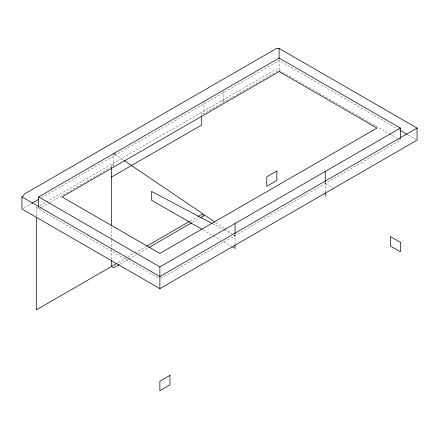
<?xml version="1.0" encoding="UTF-8"?>
<svg xmlns="http://www.w3.org/2000/svg" width="439" height="439" viewBox="0 0 439 439"><rect width="100%" height="100%" fill="white"/><g stroke="black" fill="none" stroke-linecap="round" stroke-linejoin="round"><path stroke-width="0.33" stroke-dasharray="2.19 1.65" d="M23.135 208.316L31.454 203.515M41.551 197.687L279.122 60.527L399.292 129.906M36.338 215.917L36.338 207.691L37.524 207.005M39.889 205.639L45.81 202.225M46.397 201.88L276.85 68.835L388.669 133.396M40.981 207.636L38.616 209.002L38.616 207.658M41.573 207.296L49.267 202.856M49.859 202.511L113.772 165.613L113.772 153.518M201.688 114.914L201.688 112.225L203.965 113.542L279.122 70.147L279.122 58.058M118.025 262.703L127.519 257.221M128.111 256.881L146.505 246.263M189.824 221.251L197.534 216.8M119.704 264.36L128.012 259.564M128.605 259.224L136.32 254.768M138.697 253.396L148.19 247.92M192.688 222.222L200.403 217.771M161.053 278.337L400.384 140.156L400.384 138.812M212.646 223.764L223.539 229.531M224.142 229.855L231.408 233.702M233.828 234.98L235.035 235.622L232.769 234.086M407.579 134.691L415.865 139.476M389.261 133.736L396.96 138.181M398.146 138.867L400.384 140.156M221.443 100.822L223.72 102.133L223.72 90.044M325.228 183.551L333.558 188.358M113.772 165.613L111.495 164.296L111.495 167.66M203.131 229.976L212.624 235.458M213.217 235.798L220.932 240.248M223.303 241.62L231.611 246.416M36.338 207.691L159.319 278.694M114.908 154.287L123.408 160.043M215.768 222.578L224.269 228.335M224.834 228.714L232.204 233.702M325.228 182.207L325.228 192.287M235.035 234.278L235.035 244.358M203.965 101.447L203.965 113.542M111.495 226.892L111.495 239.859M111.495 240.539L111.495 248.726M111.495 249.412L111.495 259.647"/><path stroke-width="0.66" d="M38.616 206.988L38.616 196.913L279.122 58.058L400.384 128.067L400.384 138.142M32.047 203.175L38.583 199.405M111.495 177.071L201.688 125L201.688 116.258M116.84 263.389L36.338 309.868L36.338 217.289M147.098 245.917L189.225 221.596M198.126 216.454L201.688 214.402L203.965 215.714L200.996 217.426M119.112 264.706L113.772 267.785L111.495 266.473L111.495 260.332M148.783 247.574L191.503 222.908M38.616 196.913L159.878 266.923L400.384 128.067M417.05 128.067L159.878 276.543L21.95 196.913A4.648 2.683 -60 0 0 24.343 194.038L276.729 48.317A4.818 2.782 -60 0 0 279.122 48.433L417.05 128.067L417.05 140.156L159.878 288.637L21.95 209.002L21.95 196.913M212.037 223.446L151.521 191.393L151.521 200.179L201.945 229.29M399.885 130.246L406.986 134.35M232.796 247.102L235.035 248.392L235.035 245.033M113.772 153.518L114.908 154.287M123.974 160.427L214.638 221.81M325.228 171.457L325.228 181.537M325.228 192.962L325.228 196.321M279.122 48.433L279.122 58.513M235.035 223.528L235.035 233.608M159.878 266.923L159.878 288.637M111.495 167.66L111.495 225.525M279.122 71.573L62.031 196.913L159.878 253.402L376.969 128.067L279.122 71.573M276.85 171.007L266.764 176.829L266.764 186.317L276.85 180.5L276.85 171.007M169.959 375.372L159.878 381.189L159.878 390.683L169.959 384.86L169.959 375.372M400.384 242.333L390.304 236.511L390.304 246.005L400.384 251.821L400.384 242.333"/></g></svg>
